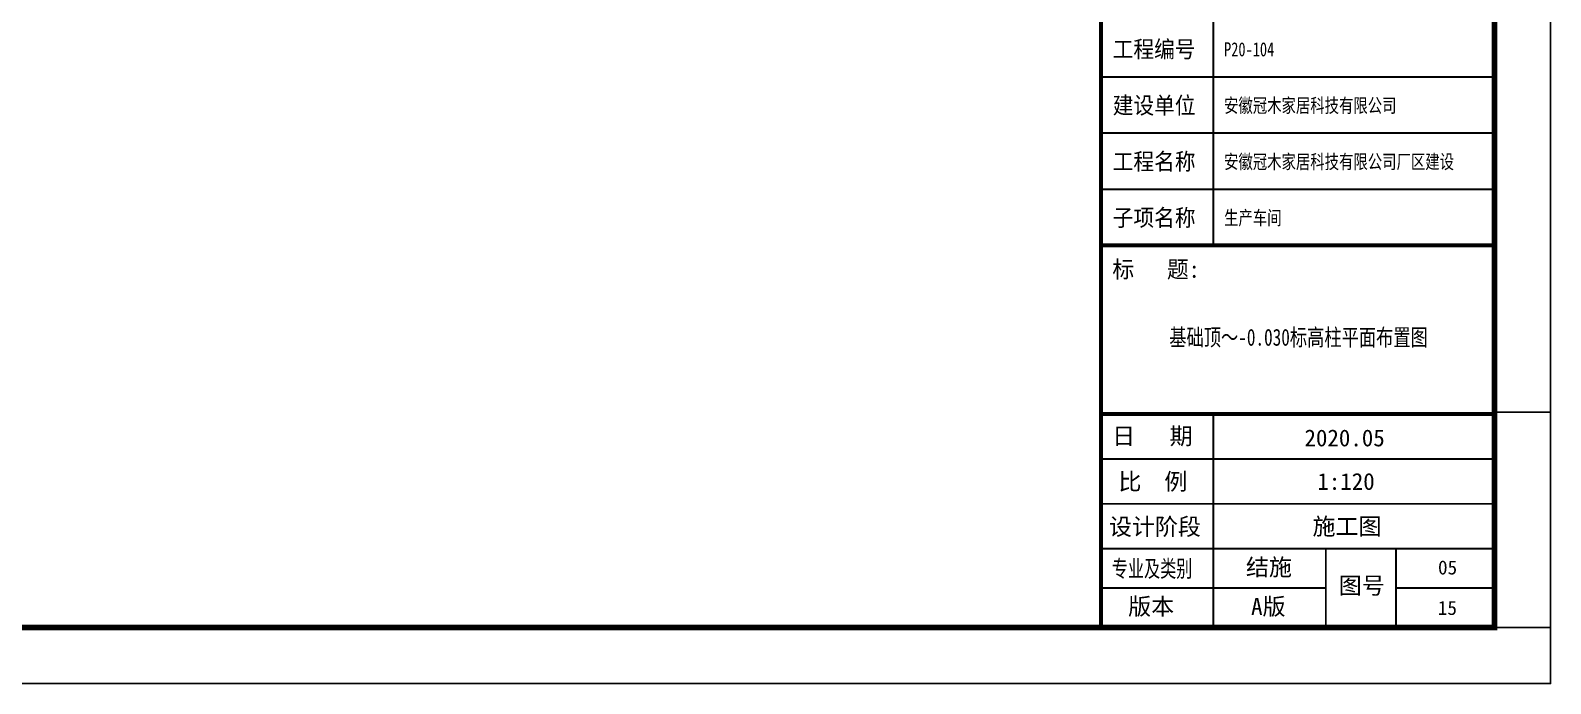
# Model space of a CAD drawing. Extents: x 8268344 to 8869063, y 669070 to 951310.
# Drawn here: x 8522202 to 8554664, y 880030 to 893982 of the extents above; entities that cross this region are included whole.
import ezdxf
from ezdxf.enums import TextEntityAlignment as Align

# ---------------------------------------------------------------- set-up
doc = ezdxf.new("R2010")
doc.units = 0
doc.header["$LTSCALE"] = 1000
doc.layers.get('0').update_dxf_attribs({"linetype": 'CONTINUOUS'})
for name, color, linetype in [('BZ_标准图框', 7, 'CONTINUOUS'), ('PUB_TITLE', 255, 'CONTINUOUS'), ('TK(图框线)', 45, 'CONTINUOUS')]:
    doc.layers.add(name, color=color, linetype=linetype)
doc.layers.add('VHSoft_barcode', color=7, linetype='CONTINUOUS', plot=False)
doc.styles.add('-宋体', font='', dxfattribs={"width": 0.8})
doc.styles.add('HT', font='simhei.ttf')
doc.styles.get('-宋体').set_extended_font_data('SimSun')

# ---------------------------------------------------------------- blocks, each defined once
blk = doc.blocks.new('fghfg')
at = {"layer": 'BZ_标准图框'}
for points, const_width in [([(9249287, 771104), (9249287, 839984)], 84), ([(9251687, 779264), (9251687, 791744)], 42), ([(9249287, 782864), (9257687, 782864)], 42), ([(9249287, 781664), (9257687, 781664)], 42), ([(9249287, 780464), (9257687, 780464)], 42), ([(9249287, 779264), (9257687, 779264)], 84), ([(9249287, 775664), (9257687, 775664)], 84), ([(9251687, 772784), (9251687, 775664)], 42), ([(9249287, 774704), (9257687, 774704)], 42), ([(9249287, 773744), (9257687, 773744)], 42), ([(9249287, 772784), (9257687, 772784)], 42), ([(9249287, 772784), (9257687, 772784)], 42), ([(9251687, 771104), (9251687, 772784)], 42), ([(9254087, 771104), (9254087, 772784)], 42), ([(9255587, 771104), (9255587, 772784)], 42), ([(9249287, 771944), (9254087, 771944)], 42), ([(9255587, 771944), (9257687, 771944)], 42)]:
    blk.add_lwpolyline(points, dxfattribs=dict(at, const_width=const_width))
at = {"layer": 'VHSoft_barcode'}
blk.add_lwpolyline([(9257687, 771104), (9257687, 775704), (9258887, 775704), (9258887, 771104)], close=True, dxfattribs=at)
at = {"layer": 'BZ_标准图框', "style": 'HT'}
for s, width, p in [('工程编号', 0.9, (9249537, 783276)), ('建设单位', 0.9, (9249537, 782076)), ('工程名称', 0.9, (9249537, 780876)), ('子项名称', 0.9, (9249537, 779676)), ('标   题:', 0.95, (9249529, 778574)), ('专业及类别', 0.7, (9249518, 772181))]:
    blk.add_text(s, height=360, dxfattribs=dict(at, width=width)).set_placement(p)
for s, p in [('日   期', (9249524, 775012)), ('比  例', (9249658, 774040)), ('设计阶段', (9249456, 773077)), ('图号', (9254364, 771819)), ('版本 ', (9249866, 771373))]:
    blk.add_text(s, height=360, dxfattribs=at).set_placement(p)
at = {"layer": 'TK(图框线)', "style": 'HT', "width": 0.75}
for s, p in [('P20-104', (9251914, 783303)), ('安徽冠木家居科技有限公司', (9251914, 782103)), ('安徽冠木家居科技有限公司厂区建设', (9251914, 780903)), ('生产车间', (9251914, 779703))]:
    blk.add_text(s, height=300, dxfattribs=at).set_placement(p)
at = {"layer": 'TK(图框线)', "style": 'HT'}
for s, p in [('2020.05', (9253631, 774972)), ('1:120', (9253906, 774042)), ('施工图', (9253803, 773083)), ('结施', (9252381, 772212)), ('A版', (9252491, 771372))]:
    blk.add_text(s, height=360, dxfattribs=at).set_placement(p)
at = {"layer": 'TK(图框线)', "style": '-宋体'}
blk.add_text('15', height=300, dxfattribs=at).set_placement((9256683, 771371), align=Align.CENTER)

msp = doc.modelspace()

# ---------------------------------------------------------------- linework, layer by layer
at = {"layer": 'PUB_TITLE'}
msp.add_lwpolyline([(8428543.6, 880029.7), (8554663.6, 880029.7), (8554663.6, 951309.7), (8428543.6, 951309.7)], close=True, dxfattribs=at)
at = {"layer": 'PUB_TITLE', "const_width": 120}
msp.add_lwpolyline([(8431543.6, 881229.7), (8553463.6, 881229.7), (8553463.6, 950109.7), (8431543.6, 950109.7)], close=True, dxfattribs=at)

# ---------------------------------------------------------------- block references
msp.add_blockref('fghfg', (-704223, 110125.4))

# ---------------------------------------------------------------- texts
at = {"layer": 'TK(图框线)', "style": 'HT', "width": 0.75}
msp.add_text('基础顶～-0.030标高柱平面布置图', height=360, dxfattribs=at).set_placement((8549281.8, 887247.5), align=Align.CENTER)
at = {"layer": 'TK(图框线)', "style": '-宋体'}
msp.add_text('05', height=300, dxfattribs=at).set_placement((8552259.8, 882360.5))

doc.saveas('drawing.dxf')
